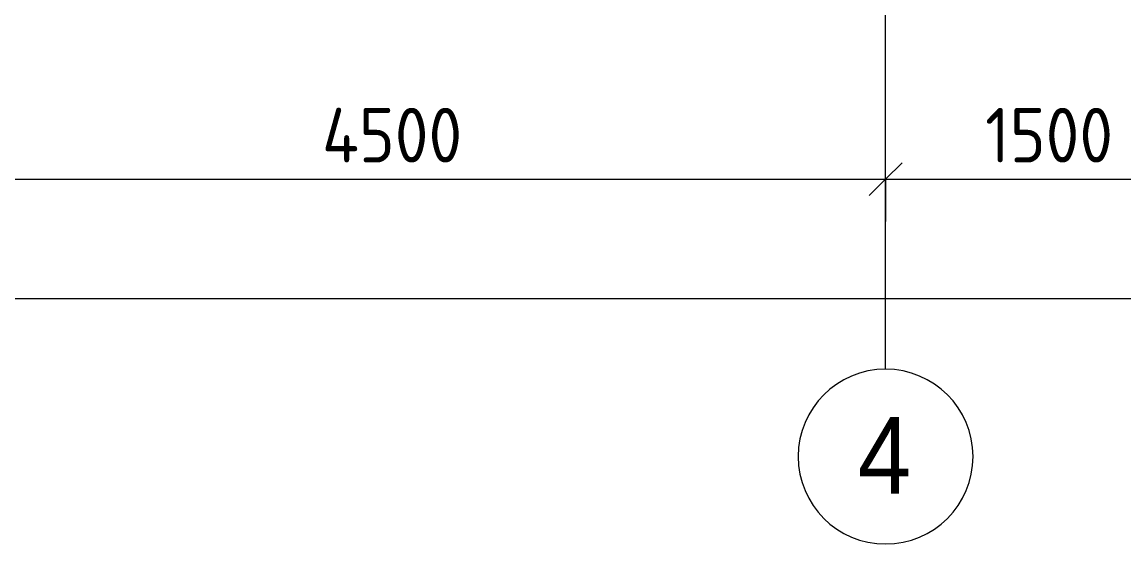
# Model space of a CAD drawing. Header units: millimetres. Extents: x -3238 to 193830, y -8553 to 29000.
# Drawn here: x 8560 to 13600, y -2706 to -317 of the extents above; entities that cross this region are included whole.
import ezdxf

# ---------------------------------------------------------------- set-up
doc = ezdxf.new("R2010")
doc.units = ezdxf.units.MM
for name, color, linetype, lineweight in [('A-ANNO-DIMS', 7, 'Continuous', 9), ('A-ANNO-DIMS-100', 7, 'Continuous', 9), ('Оси', 7, 'Continuous', 9), ('Оси-1', 7, 'Continuous', 20)]:
    doc.layers.add(name, color=color, linetype=linetype, lineweight=lineweight)
doc.styles.add('Arial', font='arial.ttf', dxfattribs={"width": 0.9, "height": 350})
doc.styles.add('ISOCPEUR', font='isocpeur.ttf', dxfattribs={"width": 0.9, "height": 250})
doc.dimstyles.new('ISO-2_5_0_9К_БОЛЬШОЙ', dxfattribs={"dimscale": 304.8, "dimtxt": 248.995294, "dimasz": 0.492126, "dimexe": 0.393701, "dimexo": 0.984252, "dimgap": 0, "dimtad": 1, "dimdec": 0, "dimrnd": 10, "dimzin": 0, "dimdsep": 46, "dimtxsty": 'ISOCPEUR', "dimblk1": 'OBLIQUE', "dimblk2": 'OBLIQUE', "dimsah": 1, "dimcen": 0.09, "dimdle": 0.393701, "dimazin": 0, "dimtfac": 1, "dimtdec": 4, "dimtix": 1, "dimtmove": 0, "dimatfit": 3, "dimfxl": 1, "dimtvp": 1, "dimtolj": 1, "dimtzin": 0, "dimarcsym": 2})

# ---------------------------------------------------------------- blocks, each defined once
blk = doc.blocks.new('Ось сетки - D8-29747960-План устройства полов 2 этажа в осях 1-12')
at = {"layer": 'Оси-1'}
for start, end in [(360, 180), (180, 360)]:
    blk.add_arc((0, 0), 4, start, end, dxfattribs=at)
blk = doc.blocks.new('DIMBLOCK3-План устройства полов 2 этажа в осях 1-12')
at = {"layer": 'A-ANNO-DIMS-100'}
for p, q in [((8010, -1230.7), (8010, -916.8)), ((12510, -1230.7), (12510, -916.8)), ((8010, -1036.8), (12510, -1036.8)), ((8010, -1036.8), (8010, -1230.7)), ((12510, -1036.8), (12510, -1230.7))]:
    blk.add_line(p, q, dxfattribs=at)
at = {"layer": 'A-ANNO-DIMS-100', "lineweight": 20}
for p, q in [((8010, -1036.8), (8085, -961.8)), ((12510, -1036.8), (12585, -961.8)), ((8010, -1036.8), (7935, -1111.8)), ((12510, -1036.8), (12435, -1111.8))]:
    blk.add_line(p, q, dxfattribs=at)
at = {"layer": 'A-ANNO-DIMS-100', "color": 0, "insert": (9932, -710.2), "char_height": 250, "width": 787.208, "attachment_point": 1, "line_spacing_factor": 1.149209, "style": 'ISOCPEUR'}
blk.add_mtext('4500', dxfattribs=at)
blk = doc.blocks.new('_Oblique')
at = {"color": 0, "linetype": 'ByBlock', "lineweight": -2}
blk.add_line((-0.5, -0.5), (0.5, 0.5), dxfattribs=at)
blk = doc.blocks.new('DIMBLOCK4-План устройства полов 2 этажа в осях 1-12')
at = {"layer": 'A-ANNO-DIMS-100'}
for p, q in [((12510, -1230.7), (12510, -916.8)), ((14010, -1230.7), (14010, -916.8)), ((12510, -1036.8), (14010, -1036.8)), ((12510, -1036.8), (12510, -1230.7)), ((14010, -1036.8), (14010, -1230.7))]:
    blk.add_line(p, q, dxfattribs=at)
at = {"layer": 'A-ANNO-DIMS-100', "lineweight": 20}
for p, q in [((12510, -1036.8), (12585, -961.8)), ((14010, -1036.8), (14085, -961.8)), ((12510, -1036.8), (12435, -1111.8)), ((14010, -1036.8), (13935, -1111.8))]:
    blk.add_line(p, q, dxfattribs=at)
at = {"layer": 'A-ANNO-DIMS-100', "color": 0, "insert": (12965.5, -710.2), "char_height": 250, "width": 706.764, "attachment_point": 1, "line_spacing_factor": 1.149209, "style": 'ISOCPEUR'}
blk.add_mtext('1500', dxfattribs=at)
blk = doc.blocks.new('DIMBLOCK25-План устройства полов 2 этажа в осях 1-12')
at = {"layer": 'A-ANNO-DIMS-100'}
for p, q in [((110, -1777), (110, -1463.1)), ((38310, -1777), (38310, -1463.1)), ((-10, -1583.1), (38430, -1583.1)), ((110, -1583.1), (110, -1777)), ((38310, -1583.1), (38310, -1777))]:
    blk.add_line(p, q, dxfattribs=at)
at = {"layer": 'A-ANNO-DIMS-100', "lineweight": 20}
for p, q in [((110, -1583.1), (185, -1508.1)), ((38310, -1583.1), (38385, -1508.1)), ((110, -1583.1), (35, -1658.1)), ((38310, -1583.1), (38235, -1658.1))]:
    blk.add_line(p, q, dxfattribs=at)
at = {"layer": 'A-ANNO-DIMS-100', "color": 0, "insert": (18815, -1256.5), "char_height": 250, "width": 948.097, "attachment_point": 1, "line_spacing_factor": 1.149209, "style": 'ISOCPEUR'}
blk.add_mtext('38200', dxfattribs=at)

msp = doc.modelspace()

# ---------------------------------------------------------------- linework, layer by layer
at = {"layer": 'Оси'}
msp.add_line((12510, -1906.3), (12510, 593.7), dxfattribs=at)

# ---------------------------------------------------------------- block references
at = {"layer": 'Оси-1', "xscale": 99.99999999999993, "yscale": 99.99999999999993, "zscale": 99.99999999999993}
msp.add_blockref('Ось сетки - D8-29747960-План устройства полов 2 этажа в осях 1-12', (12510, -2306.3), dxfattribs=at)

# ---------------------------------------------------------------- texts
at = {"layer": 'Оси', "insert": (12382.5, -2125.6), "char_height": 350, "width": 303.038, "attachment_point": 1, "style": 'Arial'}
msp.add_mtext('\\fArial|b0|i0|c204|p34|;\\W.9;4', dxfattribs=at)

# ---------------------------------------------------------------- dimensions: what is measured, and where the dimension line sits
at = {"layer": 'A-ANNO-DIMS'}
for base, p1, p2, override, picture, middle in [((12510, -1036.8), (8010, -930.7), (12510, -930.7), {"dimpost": '<>', "dimfxl": 4500}, 'DIMBLOCK3-План устройства полов 2 этажа в осях 1-12', (10260, -911.8)), ((14010, -1036.8), (12510, -930.7), (14010, -930.7), {"dimpost": '<>', "dimfxl": 1500}, 'DIMBLOCK4-План устройства полов 2 этажа в осях 1-12', (13260, -911.8)), ((38310, -1583.1), (110, -1477), (38310, -1477), {"dimpost": '<>', "dimfxl": 38199.999966}, 'DIMBLOCK25-План устройства полов 2 этажа в осях 1-12', (19210, -1458.1))]:
    dim = msp.add_linear_dim(base=base, p1=p1, p2=p2, dimstyle='ISO-2_5_0_9К_БОЛЬШОЙ', override=override, dxfattribs=at)
    dim.commit()
    dim.dimension.update_dxf_attribs({"geometry": picture, "text_midpoint": middle})

doc.saveas('drawing.dxf')
